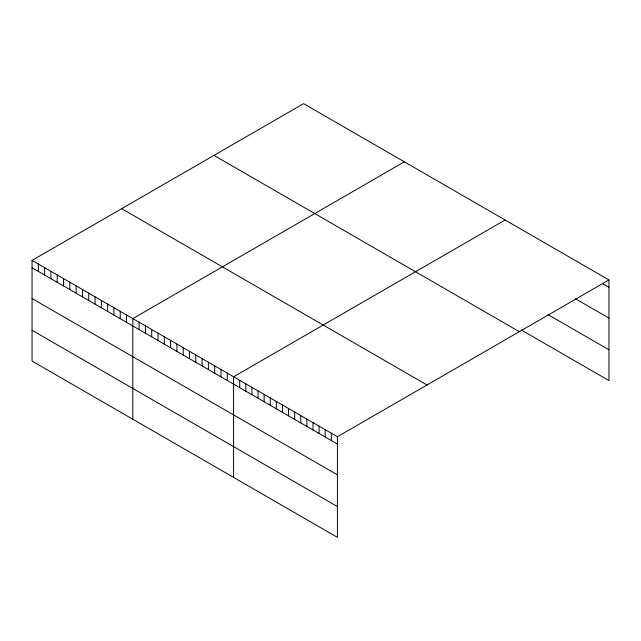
<?xml version="1.0" encoding="UTF-8"?>
<svg xmlns="http://www.w3.org/2000/svg" width="641" height="641" viewBox="0 0 641 641"><rect width="100%" height="100%" fill="white"/><g stroke="black" fill="none" stroke-linecap="round" stroke-linejoin="round"><path stroke-width="0.96" d="M32.05 260.414L337.414 436.721L337.414 537.35L32.05 361.051L32.05 260.414L303.586 103.65L608.95 279.949L608.95 380.586L521.157 329.899M404.351 161.828L132.823 318.593L132.823 419.23M505.124 220.007L233.588 376.772L233.588 477.409M337.414 436.721L608.95 279.949M602.844 283.771L608.95 287.296M575.362 298.69L608.95 318.08M547.879 314.539L608.95 349.802M213.974 155.378L519.346 331.685M121.654 208.686L427.026 384.985M32.05 267.762L337.414 444.061M32.05 298.546L337.414 474.853M32.05 330.267L337.414 506.566M331.309 433.196L331.309 440.535M325.203 429.662L325.203 437.01M319.098 426.137L319.098 433.484M312.984 422.611L312.984 429.959M306.879 419.086L306.879 426.433M300.773 415.56L300.773 422.908M294.668 412.035L294.668 419.382M288.562 408.509L288.562 415.857M282.449 404.984L282.449 412.331M276.343 401.458L276.343 408.806M270.238 397.933L270.238 405.28M264.132 394.407L264.132 401.755M258.019 390.882L258.019 398.229M251.913 387.356L251.913 394.696M245.807 383.831L245.807 391.17M239.702 380.305L239.702 387.645M227.291 373.142L227.291 380.482M220.993 369.504L220.993 376.852M214.695 365.867L214.695 373.214M208.397 362.229L208.397 369.577M202.099 358.591L202.099 365.939M195.801 354.962L195.801 362.301M189.504 351.324L189.504 358.664M183.206 347.686L183.206 355.034M176.908 344.049L176.908 351.396M170.61 340.411L170.61 347.759M164.312 336.773L164.312 344.121M158.015 333.144L158.015 340.483M151.717 329.506L151.717 336.854M145.419 325.868L145.419 333.216M139.121 322.231L139.121 329.578M126.525 314.963L126.525 322.303M120.228 311.326L120.228 318.665M113.93 307.688L113.93 315.035M107.632 304.05L107.632 311.398M101.334 300.413L101.334 307.76M95.028 296.775L95.028 304.122M88.73 293.145L88.73 300.485M82.433 289.508L82.433 296.855M76.135 285.87L76.135 293.217M69.837 282.232L69.837 289.58M63.539 278.595L63.539 285.942M57.241 274.965L57.241 282.304M50.943 271.327L50.943 278.667M44.646 267.69L44.646 275.037M38.348 264.052L38.348 271.399"/></g></svg>
